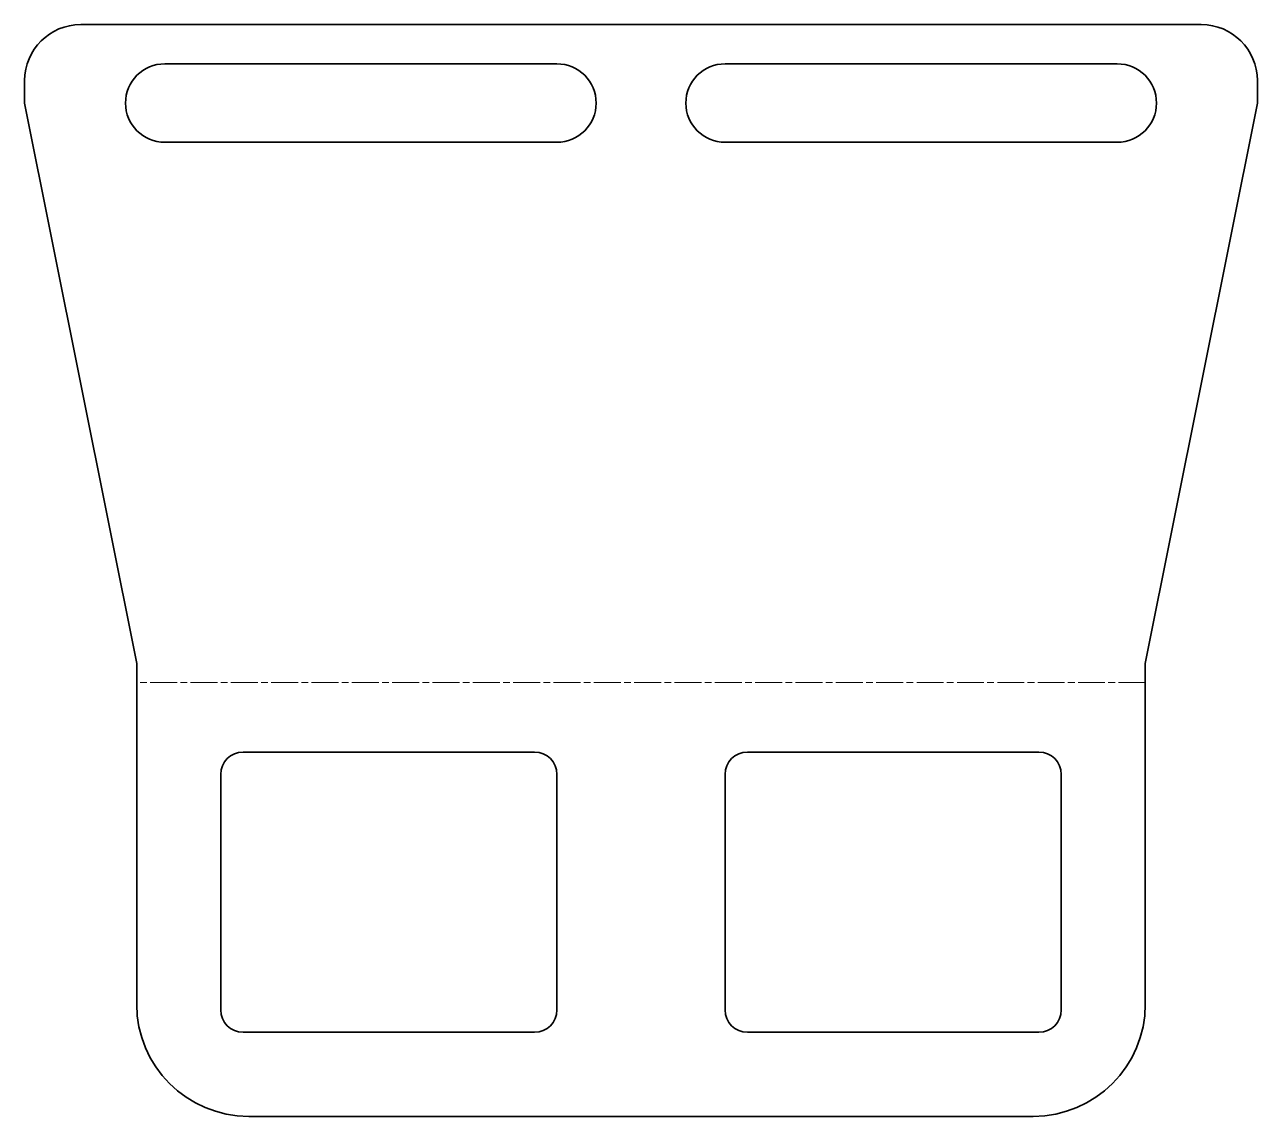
# Model space of a CAD drawing. Header units: millimetres. Extents: x 0 to 110, y 0 to 97.
import ezdxf

# ---------------------------------------------------------------- set-up
doc = ezdxf.new("R2010")
doc.units = ezdxf.units.MM
doc.linetypes.add('Chain', pattern=[13.68, 9.12, -1.14, 2.28, -1.14])
doc.layers.add('SIMUMAK Bend Centerline (ISO)', color=7, linetype='Chain', lineweight=9)
doc.layers.add('SIMUMAK Visible (ISO)', color=7, linetype='Continuous', lineweight=35)

# ---------------------------------------------------------------- blocks, each defined once
blk = doc.blocks.new('SIL-028-CLSS-01_Sheet_SIL-028-CLSS-01 (Desplegada)')
at = {"layer": 'SIMUMAK Bend Centerline (ISO)', "ltscale": 0.263158}
blk.add_line((45, -10), (-45, -10), dxfattribs=at)
at = {"layer": 'SIMUMAK Visible (ISO)'}
for p, q in [((-50, 48.7), (50, 48.7)), ((-42.5, 45.2), (-7.5, 45.2)), ((7.5, 45.2), (42.5, 45.2)), ((-55, 41.7), (-55, 43.7)), ((55, 43.7), (55, 41.7)), ((-55, 41.7), (-45, -8.3)), ((45, -8.3), (55, 41.7)), ((-7.5, 38.2), (-42.5, 38.2)), ((42.5, 38.2), (7.5, 38.2)), ((-45, -8.3), (-45, -38.7)), ((45, -8.3), (45, -38.7)), ((-35.5, -16.2), (-9.5, -16.2)), ((9.5, -16.2), (35.5, -16.2)), ((-37.5, -39.2), (-37.5, -18.2)), ((-7.5, -18.2), (-7.5, -39.2)), ((7.5, -39.2), (7.5, -18.2)), ((37.5, -18.2), (37.5, -39.2)), ((-9.5, -41.2), (-35.5, -41.2)), ((35.5, -41.2), (9.5, -41.2)), ((35, -48.7), (-35, -48.7))]:
    blk.add_line(p, q, dxfattribs=at)
at = {"layer": 'SIMUMAK Visible (ISO)', "extrusion": (0, 0, -1)}
for centre, radius, start, end in [((50, 43.7), 5, 0, 90), ((-50, 43.7), 5, 90, 180), ((42.5, 41.7), 3.5, 270, 90), ((7.5, 41.7), 3.5, 90, 270), ((-7.5, 41.7), 3.5, 270, 90), ((-42.5, 41.7), 3.5, 90, 270), ((35, -38.7), 10, 270, 0), ((-35, -38.7), 10, 180, 270)]:
    blk.add_arc(centre, radius, start, end, dxfattribs=at)
at = {"layer": 'SIMUMAK Visible (ISO)'}
for centre, start, end in [((-35.5, -18.2), 90, 180), ((-9.5, -18.2), 0, 90), ((9.5, -18.2), 90, 180), ((35.5, -18.2), 0, 90), ((-35.5, -39.2), 180, 270), ((-9.5, -39.2), 270, 360), ((9.5, -39.2), 180, 270), ((35.5, -39.2), 270, 0)]:
    blk.add_arc(centre, 2, start, end, dxfattribs=at)

msp = doc.modelspace()

# ---------------------------------------------------------------- block references
msp.add_blockref('SIL-028-CLSS-01_Sheet_SIL-028-CLSS-01 (Desplegada)', (55, 48.7))

doc.saveas('drawing.dxf')
